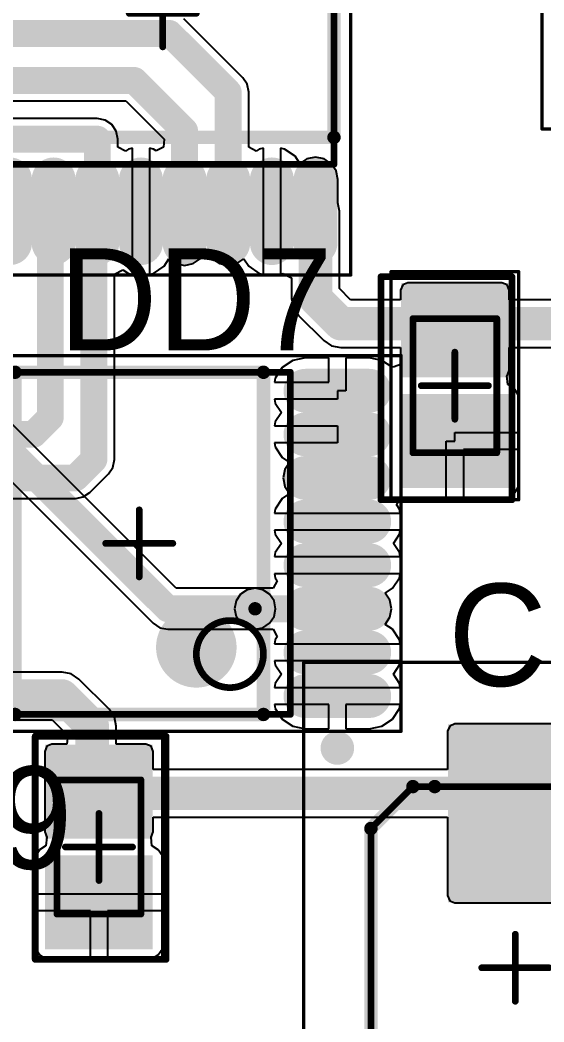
# Model space of a CAD drawing. Header units: millimetres. Extents: x 33 to 142, y 42 to 97.
# Drawn here: x 124.42 to 132.23, y 55.49 to 70.42 of the extents above; entities that cross this region are included whole.
import ezdxf

# ---------------------------------------------------------------- set-up
doc = ezdxf.new("R2010")
doc.units = ezdxf.units.MM
for name, color, linetype in [('BottomLayer', 5, 'Continuous'), ('BottomSolder', 6, 'Continuous'), ('Mechanical13', 56, 'Continuous'), ('Mechanical15', 56, 'Continuous'), ('MultiLayer', 9, 'Continuous'), ('TopLayer', 1, 'Continuous'), ('TopOverlay', 2, 'Continuous'), ('TopPaste', 8, 'Continuous'), ('TopSolder', 216, 'Continuous'), ('ViaHoleLayer', 16, 'Continuous')]:
    doc.layers.add(name, color=color, linetype=linetype)

# ---------------------------------------------------------------- blocks, each defined once
blk = doc.blocks.new('______________12')
at = {"layer": 'Mechanical13', "const_width": 0.1}
for points in [[(2.25, 2.55), (-2.25, 2.55)], [(-2.25, 2.55), (-2.25, -2.55)], [(2.25, -2.55), (-2.25, -2.55)]]:
    blk.add_lwpolyline(points, dxfattribs=at)
at = {"layer": 'Mechanical13'}
for points, const_width in [([(-2.275, 2.55, 1), (-2.225, 2.55, 1)], 0.05), ([(-2.275, 2.55, 1), (-2.225, 2.55, 1)], 0.05), ([(-0.85, 1.65, 1), (-1.85, 1.65, 1)], 0.1), ([(-1.875, 1.65, 1), (-1.825, 1.65, 1)], 0.05), ([(-0.875, 1.65, 1), (-0.825, 1.65, 1)], 0.05), ([(-2.275, -2.55, 1), (-2.225, -2.55, 1)], 0.05), ([(-2.275, -2.55, 1), (-2.225, -2.55, 1)], 0.05)]:
    blk.add_lwpolyline(points, format="xyb", close=True, dxfattribs=dict(at, const_width=const_width))
at = {"layer": 'Mechanical15'}
for points, const_width in [([(3.9, 2.8), (-3.9, 2.8)], 0.05), ([(-3.9, 2.8), (-3.9, -2.8)], 0.05), ([(0, 0.5), (0, -0.5)], 0.1), ([(0.5, 0), (-0.5, 0)], 0.1), ([(3.9, -2.8), (-3.9, -2.8)], 0.05)]:
    blk.add_lwpolyline(points, dxfattribs=dict(at, const_width=const_width))
for points, const_width in [([(-3.912, 2.8, 1), (-3.888, 2.8, 1)], 0.025), ([(-3.912, 2.8, 1), (-3.888, 2.8, 1)], 0.025), ([(-0.025, 0.5, 1), (0.025, 0.5, 1)], 0.05), ([(-0.525, 0, 1), (-0.475, 0, 1)], 0.05), ([(0.475, 0, 1), (0.525, 0, 1)], 0.05), ([(-0.025, -0.5, 1), (0.025, -0.5, 1)], 0.05), ([(-3.912, -2.8, 1), (-3.888, -2.8, 1)], 0.025), ([(-3.912, -2.8, 1), (-3.888, -2.8, 1)], 0.025)]:
    blk.add_lwpolyline(points, format="xyb", close=True, dxfattribs=dict(at, const_width=const_width))
at = {"layer": 'TopLayer', "const_width": 0.45}
for points in [[(-3.425, 2.275), (-2.475, 2.275)], [(-3.425, 1.625), (-2.475, 1.625)], [(-3.425, 0.975), (-2.475, 0.975)], [(-3.425, 0.325), (-2.475, 0.325)], [(-3.425, -0.325), (-2.475, -0.325)], [(-3.425, -0.975), (-2.475, -0.975)], [(-3.425, -1.625), (-2.475, -1.625)], [(-3.425, -2.275), (-2.475, -2.275)]]:
    blk.add_lwpolyline(points, dxfattribs=at)
at = {"layer": 'TopLayer', "const_width": 0.225}
for points in [[(-3.537, 2.275, 1), (-3.313, 2.275, 1)], [(-2.587, 2.275, 1), (-2.362, 2.275, 1)], [(-3.537, 1.625, 1), (-3.313, 1.625, 1)], [(-2.587, 1.625, 1), (-2.362, 1.625, 1)], [(-3.537, 0.975, 1), (-3.313, 0.975, 1)], [(-2.587, 0.975, 1), (-2.362, 0.975, 1)], [(-3.537, 0.325, 1), (-3.313, 0.325, 1)], [(-2.587, 0.325, 1), (-2.362, 0.325, 1)], [(-3.537, -0.325, 1), (-3.313, -0.325, 1)], [(-2.587, -0.325, 1), (-2.362, -0.325, 1)], [(-3.537, -0.975, 1), (-3.313, -0.975, 1)], [(-2.587, -0.975, 1), (-2.362, -0.975, 1)], [(-3.537, -1.625, 1), (-3.313, -1.625, 1)], [(-2.587, -1.625, 1), (-2.362, -1.625, 1)], [(-3.537, -2.275, 1), (-3.313, -2.275, 1)], [(-2.587, -2.275, 1), (-2.362, -2.275, 1)]]:
    blk.add_lwpolyline(points, format="xyb", close=True, dxfattribs=at)
at = {"layer": 'TopOverlay'}
for points, const_width in [([(-2.825, 3.05, 1), (-3.075, 3.05, 1)], 0.25), ([(-3.137, 3.05, 1), (-3.013, 3.05, 1)], 0.125), ([(-2.887, 3.05, 1), (-2.762, 3.05, 1)], 0.125), ([(-1.9, 2.55, 1), (-1.8, 2.55, 1)], 0.1), ([(-1.9, 2.55, 1), (-1.8, 2.55, 1)], 0.1), ([(1.8, 2.55, 1), (1.9, 2.55, 1)], 0.1), ([(1.8, 2.55, 1), (1.9, 2.55, 1)], 0.1), ([(-0.55, 1.55, 1), (-1.15, 1.55, 1)], 0.6), ([(-1.3, 1.55, 1), (-1, 1.55, 1)], 0.3), ([(-0.7, 1.55, 1), (-0.4, 1.55, 1)], 0.3), ([(-1.9, -2.55, 1), (-1.8, -2.55, 1)], 0.1), ([(-1.9, -2.55, 1), (-1.8, -2.55, 1)], 0.1), ([(1.8, -2.55, 1), (1.9, -2.55, 1)], 0.1), ([(1.8, -2.55, 1), (1.9, -2.55, 1)], 0.1)]:
    blk.add_lwpolyline(points, format="xyb", close=True, dxfattribs=dict(at, const_width=const_width))
at = {"layer": 'TopOverlay', "const_width": 0.2}
for points in [[(1.85, 2.55), (-1.85, 2.55)], [(-1.85, 2.55), (-1.85, -2.55)], [(1.85, 2.55), (1.85, -2.55)], [(1.85, -2.55), (-1.85, -2.55)]]:
    blk.add_lwpolyline(points, dxfattribs=at)
at = {"layer": 'TopPaste', "const_width": 0.45}
for points in [[(-3.425, 2.275), (-2.475, 2.275)], [(-3.425, 1.625), (-2.475, 1.625)], [(-3.425, 0.975), (-2.475, 0.975)], [(-3.425, 0.325), (-2.475, 0.325)], [(-3.425, -0.325), (-2.475, -0.325)], [(-3.425, -0.975), (-2.475, -0.975)], [(-3.425, -1.625), (-2.475, -1.625)], [(-3.425, -2.275), (-2.475, -2.275)]]:
    blk.add_lwpolyline(points, dxfattribs=at)
at = {"layer": 'TopPaste', "const_width": 0.225}
for points in [[(-3.537, 2.275, 1), (-3.313, 2.275, 1)], [(-2.587, 2.275, 1), (-2.362, 2.275, 1)], [(-3.537, 1.625, 1), (-3.313, 1.625, 1)], [(-2.587, 1.625, 1), (-2.362, 1.625, 1)], [(-3.537, 0.975, 1), (-3.313, 0.975, 1)], [(-2.587, 0.975, 1), (-2.362, 0.975, 1)], [(-3.537, 0.325, 1), (-3.313, 0.325, 1)], [(-2.587, 0.325, 1), (-2.362, 0.325, 1)], [(-3.537, -0.325, 1), (-3.313, -0.325, 1)], [(-2.587, -0.325, 1), (-2.362, -0.325, 1)], [(-3.537, -0.975, 1), (-3.313, -0.975, 1)], [(-2.587, -0.975, 1), (-2.362, -0.975, 1)], [(-3.537, -1.625, 1), (-3.313, -1.625, 1)], [(-2.587, -1.625, 1), (-2.362, -1.625, 1)], [(-3.537, -2.275, 1), (-3.313, -2.275, 1)], [(-2.587, -2.275, 1), (-2.362, -2.275, 1)]]:
    blk.add_lwpolyline(points, format="xyb", close=True, dxfattribs=at)
at = {"layer": 'TopSolder', "const_width": 0.653}
for points in [[(-3.425, 2.275), (-2.475, 2.275)], [(-3.425, 1.625), (-2.475, 1.625)], [(-3.425, 0.975), (-2.475, 0.975)], [(-3.425, 0.325), (-2.475, 0.325)], [(-3.425, -0.325), (-2.475, -0.325)], [(-3.425, -0.975), (-2.475, -0.975)], [(-3.425, -1.625), (-2.475, -1.625)], [(-3.425, -2.275), (-2.475, -2.275)]]:
    blk.add_lwpolyline(points, dxfattribs=at)
at = {"layer": 'TopSolder', "const_width": 0.327}
for points in [[(-3.588, 2.275, 1), (-3.262, 2.275, 1)], [(-2.638, 2.275, 1), (-2.312, 2.275, 1)], [(-3.588, 1.625, 1), (-3.262, 1.625, 1)], [(-2.638, 1.625, 1), (-2.312, 1.625, 1)], [(-3.588, 0.975, 1), (-3.262, 0.975, 1)], [(-2.638, 0.975, 1), (-2.312, 0.975, 1)], [(-3.588, 0.325, 1), (-3.262, 0.325, 1)], [(-2.638, 0.325, 1), (-2.312, 0.325, 1)], [(-3.588, -0.325, 1), (-3.262, -0.325, 1)], [(-2.638, -0.325, 1), (-2.312, -0.325, 1)], [(-3.588, -0.975, 1), (-3.262, -0.975, 1)], [(-2.638, -0.975, 1), (-2.312, -0.975, 1)], [(-3.588, -1.625, 1), (-3.262, -1.625, 1)], [(-2.638, -1.625, 1), (-2.312, -1.625, 1)], [(-3.588, -2.275, 1), (-3.262, -2.275, 1)], [(-2.638, -2.275, 1), (-2.312, -2.275, 1)]]:
    blk.add_lwpolyline(points, format="xyb", close=True, dxfattribs=at)
blk = doc.blocks.new('______________14')
at = {"layer": 'Mechanical13', "const_width": 0.1}
for points in [[(2.25, 2.55), (-2.25, 2.55)], [(-2.25, -2.55), (-2.25, 2.55)], [(2.25, -2.55), (2.25, 2.55)], [(2.25, -2.55), (-2.25, -2.55)]]:
    blk.add_lwpolyline(points, dxfattribs=at)
at = {"layer": 'Mechanical13'}
for points, const_width in [([(-2.275, 2.55, 1), (-2.225, 2.55, 1)], 0.05), ([(-2.275, 2.55, 1), (-2.225, 2.55, 1)], 0.05), ([(2.225, 2.55, 1), (2.275, 2.55, 1)], 0.05), ([(2.225, 2.55, 1), (2.275, 2.55, 1)], 0.05), ([(-0.85, 1.65, 1), (-1.85, 1.65, 1)], 0.1), ([(-1.875, 1.65, 1), (-1.825, 1.65, 1)], 0.05), ([(-0.875, 1.65, 1), (-0.825, 1.65, 1)], 0.05), ([(-2.275, -2.55, 1), (-2.225, -2.55, 1)], 0.05), ([(-2.275, -2.55, 1), (-2.225, -2.55, 1)], 0.05), ([(2.225, -2.55, 1), (2.275, -2.55, 1)], 0.05), ([(2.225, -2.55, 1), (2.275, -2.55, 1)], 0.05)]:
    blk.add_lwpolyline(points, format="xyb", close=True, dxfattribs=dict(at, const_width=const_width))
at = {"layer": 'Mechanical15'}
for points, const_width in [([(3.9, 2.8), (-3.9, 2.8)], 0.05), ([(-3.9, -2.8), (-3.9, 2.8)], 0.05), ([(3.9, -2.8), (3.9, 2.8)], 0.05), ([(0, -0.5), (0, 0.5)], 0.1), ([(0.5, 0), (-0.5, 0)], 0.1), ([(3.9, -2.8), (-3.9, -2.8)], 0.05)]:
    blk.add_lwpolyline(points, dxfattribs=dict(at, const_width=const_width))
for points, const_width in [([(-3.912, 2.8, 1), (-3.888, 2.8, 1)], 0.025), ([(-3.912, 2.8, 1), (-3.888, 2.8, 1)], 0.025), ([(3.888, 2.8, 1), (3.912, 2.8, 1)], 0.025), ([(3.888, 2.8, 1), (3.912, 2.8, 1)], 0.025), ([(-0.025, 0.5, 1), (0.025, 0.5, 1)], 0.05), ([(-0.525, 0, 1), (-0.475, 0, 1)], 0.05), ([(0.475, 0, 1), (0.525, 0, 1)], 0.05), ([(-0.025, -0.5, 1), (0.025, -0.5, 1)], 0.05), ([(-3.912, -2.8, 1), (-3.888, -2.8, 1)], 0.025), ([(-3.912, -2.8, 1), (-3.888, -2.8, 1)], 0.025), ([(3.888, -2.8, 1), (3.912, -2.8, 1)], 0.025), ([(3.888, -2.8, 1), (3.912, -2.8, 1)], 0.025)]:
    blk.add_lwpolyline(points, format="xyb", close=True, dxfattribs=dict(at, const_width=const_width))
at = {"layer": 'TopLayer', "const_width": 0.45}
for points in [[(-3.425, 2.275), (-2.475, 2.275)], [(2.475, 2.275), (3.425, 2.275)], [(-3.425, 1.625), (-2.475, 1.625)], [(2.475, 1.625), (3.425, 1.625)], [(-3.425, 0.975), (-2.475, 0.975)], [(2.475, 0.975), (3.425, 0.975)], [(-3.425, 0.325), (-2.475, 0.325)], [(2.475, 0.325), (3.425, 0.325)], [(-3.425, -0.325), (-2.475, -0.325)], [(2.475, -0.325), (3.425, -0.325)], [(-3.425, -0.975), (-2.475, -0.975)], [(2.475, -0.975), (3.425, -0.975)], [(-3.425, -1.625), (-2.475, -1.625)], [(2.475, -1.625), (3.425, -1.625)], [(-3.425, -2.275), (-2.475, -2.275)], [(2.475, -2.275), (3.425, -2.275)]]:
    blk.add_lwpolyline(points, dxfattribs=at)
at = {"layer": 'TopLayer', "const_width": 0.225}
for points in [[(-3.537, 2.275, 1), (-3.313, 2.275, 1)], [(-2.587, 2.275, 1), (-2.362, 2.275, 1)], [(2.363, 2.275, 1), (2.588, 2.275, 1)], [(3.313, 2.275, 1), (3.538, 2.275, 1)], [(-3.537, 1.625, 1), (-3.313, 1.625, 1)], [(-2.587, 1.625, 1), (-2.362, 1.625, 1)], [(2.363, 1.625, 1), (2.588, 1.625, 1)], [(3.313, 1.625, 1), (3.538, 1.625, 1)], [(-3.537, 0.975, 1), (-3.313, 0.975, 1)], [(-2.587, 0.975, 1), (-2.362, 0.975, 1)], [(2.363, 0.975, 1), (2.588, 0.975, 1)], [(3.313, 0.975, 1), (3.538, 0.975, 1)], [(-3.537, 0.325, 1), (-3.313, 0.325, 1)], [(-2.587, 0.325, 1), (-2.362, 0.325, 1)], [(2.363, 0.325, 1), (2.588, 0.325, 1)], [(3.313, 0.325, 1), (3.538, 0.325, 1)], [(-3.537, -0.325, 1), (-3.313, -0.325, 1)], [(-2.587, -0.325, 1), (-2.362, -0.325, 1)], [(2.363, -0.325, 1), (2.588, -0.325, 1)], [(3.313, -0.325, 1), (3.538, -0.325, 1)], [(-3.537, -0.975, 1), (-3.313, -0.975, 1)], [(-2.587, -0.975, 1), (-2.362, -0.975, 1)], [(2.363, -0.975, 1), (2.588, -0.975, 1)], [(3.313, -0.975, 1), (3.538, -0.975, 1)], [(-3.537, -1.625, 1), (-3.313, -1.625, 1)], [(-2.587, -1.625, 1), (-2.362, -1.625, 1)], [(2.363, -1.625, 1), (2.588, -1.625, 1)], [(3.313, -1.625, 1), (3.538, -1.625, 1)], [(-3.537, -2.275, 1), (-3.313, -2.275, 1)], [(-2.587, -2.275, 1), (-2.362, -2.275, 1)], [(2.363, -2.275, 1), (2.588, -2.275, 1)], [(3.313, -2.275, 1), (3.538, -2.275, 1)]]:
    blk.add_lwpolyline(points, format="xyb", close=True, dxfattribs=at)
at = {"layer": 'TopOverlay'}
for points, const_width in [([(-2.825, 3.05, 1), (-3.075, 3.05, 1)], 0.25), ([(-3.137, 3.05, 1), (-3.013, 3.05, 1)], 0.125), ([(-2.887, 3.05, 1), (-2.762, 3.05, 1)], 0.125), ([(-1.9, 2.55, 1), (-1.8, 2.55, 1)], 0.1), ([(-1.9, 2.55, 1), (-1.8, 2.55, 1)], 0.1), ([(1.8, 2.55, 1), (1.9, 2.55, 1)], 0.1), ([(1.8, 2.55, 1), (1.9, 2.55, 1)], 0.1), ([(-0.55, 1.55, 1), (-1.15, 1.55, 1)], 0.6), ([(-1.3, 1.55, 1), (-1, 1.55, 1)], 0.3), ([(-0.7, 1.55, 1), (-0.4, 1.55, 1)], 0.3), ([(-1.9, -2.55, 1), (-1.8, -2.55, 1)], 0.1), ([(-1.9, -2.55, 1), (-1.8, -2.55, 1)], 0.1), ([(1.8, -2.55, 1), (1.9, -2.55, 1)], 0.1), ([(1.8, -2.55, 1), (1.9, -2.55, 1)], 0.1)]:
    blk.add_lwpolyline(points, format="xyb", close=True, dxfattribs=dict(at, const_width=const_width))
at = {"layer": 'TopOverlay', "const_width": 0.2}
for points in [[(1.85, 2.55), (-1.85, 2.55)], [(-1.85, -2.55), (-1.85, 2.55)], [(1.85, -2.55), (1.85, 2.55)], [(1.85, -2.55), (-1.85, -2.55)]]:
    blk.add_lwpolyline(points, dxfattribs=at)
at = {"layer": 'TopPaste', "const_width": 0.45}
for points in [[(-3.425, 2.275), (-2.475, 2.275)], [(2.475, 2.275), (3.425, 2.275)], [(-3.425, 1.625), (-2.475, 1.625)], [(2.475, 1.625), (3.425, 1.625)], [(-3.425, 0.975), (-2.475, 0.975)], [(2.475, 0.975), (3.425, 0.975)], [(-3.425, 0.325), (-2.475, 0.325)], [(2.475, 0.325), (3.425, 0.325)], [(-3.425, -0.325), (-2.475, -0.325)], [(2.475, -0.325), (3.425, -0.325)], [(-3.425, -0.975), (-2.475, -0.975)], [(2.475, -0.975), (3.425, -0.975)], [(-3.425, -1.625), (-2.475, -1.625)], [(2.475, -1.625), (3.425, -1.625)], [(-3.425, -2.275), (-2.475, -2.275)], [(2.475, -2.275), (3.425, -2.275)]]:
    blk.add_lwpolyline(points, dxfattribs=at)
at = {"layer": 'TopPaste', "const_width": 0.225}
for points in [[(-3.537, 2.275, 1), (-3.313, 2.275, 1)], [(-2.587, 2.275, 1), (-2.362, 2.275, 1)], [(2.363, 2.275, 1), (2.588, 2.275, 1)], [(3.313, 2.275, 1), (3.538, 2.275, 1)], [(-3.537, 1.625, 1), (-3.313, 1.625, 1)], [(-2.587, 1.625, 1), (-2.362, 1.625, 1)], [(2.363, 1.625, 1), (2.588, 1.625, 1)], [(3.313, 1.625, 1), (3.538, 1.625, 1)], [(-3.537, 0.975, 1), (-3.313, 0.975, 1)], [(-2.587, 0.975, 1), (-2.362, 0.975, 1)], [(2.363, 0.975, 1), (2.588, 0.975, 1)], [(3.313, 0.975, 1), (3.538, 0.975, 1)], [(-3.537, 0.325, 1), (-3.313, 0.325, 1)], [(-2.587, 0.325, 1), (-2.362, 0.325, 1)], [(2.363, 0.325, 1), (2.588, 0.325, 1)], [(3.313, 0.325, 1), (3.538, 0.325, 1)], [(-3.537, -0.325, 1), (-3.313, -0.325, 1)], [(-2.587, -0.325, 1), (-2.362, -0.325, 1)], [(2.363, -0.325, 1), (2.588, -0.325, 1)], [(3.313, -0.325, 1), (3.538, -0.325, 1)], [(-3.537, -0.975, 1), (-3.313, -0.975, 1)], [(-2.587, -0.975, 1), (-2.362, -0.975, 1)], [(2.363, -0.975, 1), (2.588, -0.975, 1)], [(3.313, -0.975, 1), (3.538, -0.975, 1)], [(-3.537, -1.625, 1), (-3.313, -1.625, 1)], [(-2.587, -1.625, 1), (-2.362, -1.625, 1)], [(2.363, -1.625, 1), (2.588, -1.625, 1)], [(3.313, -1.625, 1), (3.538, -1.625, 1)], [(-3.537, -2.275, 1), (-3.313, -2.275, 1)], [(-2.587, -2.275, 1), (-2.362, -2.275, 1)], [(2.363, -2.275, 1), (2.588, -2.275, 1)], [(3.313, -2.275, 1), (3.538, -2.275, 1)]]:
    blk.add_lwpolyline(points, format="xyb", close=True, dxfattribs=at)
at = {"layer": 'TopSolder', "const_width": 0.653}
for points in [[(-3.425, 2.275), (-2.475, 2.275)], [(2.475, 2.275), (3.425, 2.275)], [(-3.425, 1.625), (-2.475, 1.625)], [(2.475, 1.625), (3.425, 1.625)], [(-3.425, 0.975), (-2.475, 0.975)], [(2.475, 0.975), (3.425, 0.975)], [(-3.425, 0.325), (-2.475, 0.325)], [(2.475, 0.325), (3.425, 0.325)], [(-3.425, -0.325), (-2.475, -0.325)], [(2.475, -0.325), (3.425, -0.325)], [(-3.425, -0.975), (-2.475, -0.975)], [(2.475, -0.975), (3.425, -0.975)], [(-3.425, -1.625), (-2.475, -1.625)], [(2.475, -1.625), (3.425, -1.625)], [(-3.425, -2.275), (-2.475, -2.275)], [(2.475, -2.275), (3.425, -2.275)]]:
    blk.add_lwpolyline(points, dxfattribs=at)
at = {"layer": 'TopSolder', "const_width": 0.327}
for points in [[(-3.588, 2.275, 1), (-3.262, 2.275, 1)], [(-2.638, 2.275, 1), (-2.312, 2.275, 1)], [(2.312, 2.275, 1), (2.638, 2.275, 1)], [(3.262, 2.275, 1), (3.588, 2.275, 1)], [(-3.588, 1.625, 1), (-3.262, 1.625, 1)], [(-2.638, 1.625, 1), (-2.312, 1.625, 1)], [(2.312, 1.625, 1), (2.638, 1.625, 1)], [(3.262, 1.625, 1), (3.588, 1.625, 1)], [(-3.588, 0.975, 1), (-3.262, 0.975, 1)], [(-2.638, 0.975, 1), (-2.312, 0.975, 1)], [(2.312, 0.975, 1), (2.638, 0.975, 1)], [(3.262, 0.975, 1), (3.588, 0.975, 1)], [(-3.588, 0.325, 1), (-3.262, 0.325, 1)], [(-2.638, 0.325, 1), (-2.312, 0.325, 1)], [(2.312, 0.325, 1), (2.638, 0.325, 1)], [(3.262, 0.325, 1), (3.588, 0.325, 1)], [(-3.588, -0.325, 1), (-3.262, -0.325, 1)], [(-2.638, -0.325, 1), (-2.312, -0.325, 1)], [(2.312, -0.325, 1), (2.638, -0.325, 1)], [(3.262, -0.325, 1), (3.588, -0.325, 1)], [(-3.588, -0.975, 1), (-3.262, -0.975, 1)], [(-2.638, -0.975, 1), (-2.312, -0.975, 1)], [(2.312, -0.975, 1), (2.638, -0.975, 1)], [(3.262, -0.975, 1), (3.588, -0.975, 1)], [(-3.588, -1.625, 1), (-3.262, -1.625, 1)], [(-2.638, -1.625, 1), (-2.312, -1.625, 1)], [(2.312, -1.625, 1), (2.638, -1.625, 1)], [(3.262, -1.625, 1), (3.588, -1.625, 1)], [(-3.588, -2.275, 1), (-3.262, -2.275, 1)], [(-2.638, -2.275, 1), (-2.312, -2.275, 1)], [(2.312, -2.275, 1), (2.638, -2.275, 1)], [(3.262, -2.275, 1), (3.588, -2.275, 1)]]:
    blk.add_lwpolyline(points, format="xyb", close=True, dxfattribs=at)
blk = doc.blocks.new('ECAP_SMD__1______50_____________________________________________SMD_24')
at = {"layer": 'Mechanical13', "const_width": 0.1}
for points in [[(-2.7, 1.525), (-2.075, 2.15)], [(2.7, 2.15), (-2.075, 2.15)], [(2.7, -2.15), (2.7, 2.15)], [(-2.7, -1.525), (-2.7, 1.525)], [(-2.075, -2.15), (-2.7, -1.525)], [(2.7, -2.15), (-2.075, -2.15)]]:
    blk.add_lwpolyline(points, dxfattribs=at)
at = {"layer": 'Mechanical13', "const_width": 0.05}
for points in [[(-2.1, 2.15, 1), (-2.05, 2.15, 1)], [(-2.1, 2.15, 1), (-2.05, 2.15, 1)], [(2.675, 2.15, 1), (2.725, 2.15, 1)], [(2.675, 2.15, 1), (2.725, 2.15, 1)], [(-2.725, 1.525, 1), (-2.675, 1.525, 1)], [(-2.725, 1.525, 1), (-2.675, 1.525, 1)], [(-2.725, -1.525, 1), (-2.675, -1.525, 1)], [(-2.725, -1.525, 1), (-2.675, -1.525, 1)], [(-2.1, -2.15, 1), (-2.05, -2.15, 1)], [(-2.1, -2.15, 1), (-2.05, -2.15, 1)], [(2.675, -2.15, 1), (2.725, -2.15, 1)], [(2.675, -2.15, 1), (2.725, -2.15, 1)]]:
    blk.add_lwpolyline(points, format="xyb", close=True, dxfattribs=at)
at = {"layer": 'Mechanical15'}
for points, const_width in [([(4.55, 3.15), (-4.55, 3.15)], 0.05), ([(-4.55, -3.15), (-4.55, 3.15)], 0.05), ([(4.55, -3.15), (4.55, 3.15)], 0.05), ([(0, -0.5), (0, 0.5)], 0.1), ([(0.5, 0), (-0.5, 0)], 0.1), ([(4.55, -3.15), (-4.55, -3.15)], 0.05)]:
    blk.add_lwpolyline(points, dxfattribs=dict(at, const_width=const_width))
for points, const_width in [([(-4.563, 3.15, 1), (-4.538, 3.15, 1)], 0.025), ([(-4.563, 3.15, 1), (-4.538, 3.15, 1)], 0.025), ([(4.537, 3.15, 1), (4.562, 3.15, 1)], 0.025), ([(4.537, 3.15, 1), (4.562, 3.15, 1)], 0.025), ([(-0.025, 0.5, 1), (0.025, 0.5, 1)], 0.05), ([(-0.525, 0, 1), (-0.475, 0, 1)], 0.05), ([(0.475, 0, 1), (0.525, 0, 1)], 0.05), ([(-0.025, -0.5, 1), (0.025, -0.5, 1)], 0.05), ([(-4.563, -3.15, 1), (-4.538, -3.15, 1)], 0.025), ([(-4.563, -3.15, 1), (-4.538, -3.15, 1)], 0.025), ([(4.537, -3.15, 1), (4.562, -3.15, 1)], 0.025), ([(4.537, -3.15, 1), (4.562, -3.15, 1)], 0.025)]:
    blk.add_lwpolyline(points, format="xyb", close=True, dxfattribs=dict(at, const_width=const_width))
at = {"layer": 'TopLayer'}
for points in [[(-1.075, -0.9), (-1.075, 0.9), (-3.525, -0.9), (-3.525, 0.9)], [(3.525, -0.9), (3.525, 0.9), (1.075, -0.9), (1.075, 0.9)]]:
    blk.add_solid(points, dxfattribs=at)
at = {"layer": 'TopOverlay', "const_width": 0.2}
for points in [[(-2.7, 1.525), (-2.075, 2.15)], [(2.7, 2.15), (-2.075, 2.15)], [(2.7, 1.2), (2.7, 2.15)], [(-2.7, 1.2), (-2.7, 1.525)], [(-2.7, -1.525), (-2.7, -1.2)], [(2.7, -2.15), (2.7, -1.2)], [(-2.075, -2.15), (-2.7, -1.525)], [(2.7, -2.15), (-2.075, -2.15)]]:
    blk.add_lwpolyline(points, dxfattribs=at)
at = {"layer": 'TopOverlay', "const_width": 0.1}
for points in [[(-2.125, 2.15, 1), (-2.025, 2.15, 1)], [(-2.125, 2.15, 1), (-2.025, 2.15, 1)], [(2.65, 2.15, 1), (2.75, 2.15, 1)], [(2.65, 2.15, 1), (2.75, 2.15, 1)], [(-2.75, 1.525, 1), (-2.65, 1.525, 1)], [(-2.75, 1.525, 1), (-2.65, 1.525, 1)], [(-2.75, 1.2, 1), (-2.65, 1.2, 1)], [(2.65, 1.2, 1), (2.75, 1.2, 1)], [(-2.75, -1.2, 1), (-2.65, -1.2, 1)], [(2.65, -1.2, 1), (2.75, -1.2, 1)], [(-2.75, -1.525, 1), (-2.65, -1.525, 1)], [(-2.75, -1.525, 1), (-2.65, -1.525, 1)], [(-2.125, -2.15, 1), (-2.025, -2.15, 1)], [(-2.125, -2.15, 1), (-2.025, -2.15, 1)], [(2.65, -2.15, 1), (2.75, -2.15, 1)], [(2.65, -2.15, 1), (2.75, -2.15, 1)]]:
    blk.add_lwpolyline(points, format="xyb", close=True, dxfattribs=at)
at = {"layer": 'TopPaste'}
for points in [[(-1.075, -0.9), (-1.075, 0.9), (-3.525, -0.9), (-3.525, 0.9)], [(3.525, -0.9), (3.525, 0.9), (1.075, -0.9), (1.075, 0.9)]]:
    blk.add_solid(points, dxfattribs=at)
at = {"layer": 'TopSolder'}
for points in [[(-0.973, -1.002), (-0.973, 1.002), (-3.627, -1.002), (-3.627, 1.002)], [(3.627, -1.002), (3.627, 1.002), (0.973, -1.002), (0.973, 1.002)]]:
    blk.add_solid(points, dxfattribs=at)
blk = doc.blocks.new('ECAP_SMD__1______50_____________________________________________SMD_26')
at = {"layer": 'Mechanical15', "const_width": 0.05}
for points in [[(-4.55, -3.15), (-4.55, 3.15)], [(-4.55, -3.15), (4.55, -3.15)]]:
    blk.add_lwpolyline(points, dxfattribs=at)
at = {"layer": 'Mechanical15', "const_width": 0.025}
blk.add_lwpolyline([(-4.563, -3.15, 1), (-4.538, -3.15, 1)], format="xyb", close=True, dxfattribs=at)
blk.add_lwpolyline([(-4.563, -3.15, 1), (-4.538, -3.15, 1)], format="xyb", close=True, dxfattribs=at)
blk = doc.blocks.new('______________0_1_____X7R_50__10__0805_55')
at = {"layer": 'Mechanical13', "const_width": 0.1}
for points in [[(-1, 0.625), (1, 0.625)], [(-1, 0.625), (-1, -0.625)], [(1, 0.625), (1, -0.625)], [(-1, -0.625), (1, -0.625)]]:
    blk.add_lwpolyline(points, dxfattribs=at)
at = {"layer": 'Mechanical13', "const_width": 0.05}
for points in [[(-1.025, 0.625, 1), (-0.975, 0.625, 1)], [(-1.025, 0.625, 1), (-0.975, 0.625, 1)], [(0.975, 0.625, 1), (1.025, 0.625, 1)], [(0.975, 0.625, 1), (1.025, 0.625, 1)], [(-1.025, -0.625, 1), (-0.975, -0.625, 1)], [(-1.025, -0.625, 1), (-0.975, -0.625, 1)], [(0.975, -0.625, 1), (1.025, -0.625, 1)], [(0.975, -0.625, 1), (1.025, -0.625, 1)]]:
    blk.add_lwpolyline(points, format="xyb", close=True, dxfattribs=at)
at = {"layer": 'Mechanical15'}
for points, const_width in [([(-1.7, 0.95), (1.7, 0.95)], 0.05), ([(-1.7, 0.95), (-1.7, -0.95)], 0.05), ([(1.7, 0.95), (1.7, -0.95)], 0.05), ([(0, 0.5), (0, -0.5)], 0.1), ([(-0.5, 0), (0.5, 0)], 0.1), ([(-1.7, -0.95), (1.7, -0.95)], 0.05)]:
    blk.add_lwpolyline(points, dxfattribs=dict(at, const_width=const_width))
for points, const_width in [([(-1.712, 0.95, 1), (-1.687, 0.95, 1)], 0.025), ([(-1.712, 0.95, 1), (-1.687, 0.95, 1)], 0.025), ([(1.687, 0.95, 1), (1.712, 0.95, 1)], 0.025), ([(1.687, 0.95, 1), (1.712, 0.95, 1)], 0.025), ([(-0.025, 0.5, 1), (0.025, 0.5, 1)], 0.05), ([(-0.525, 0, 1), (-0.475, 0, 1)], 0.05), ([(0.475, 0, 1), (0.525, 0, 1)], 0.05), ([(-0.025, -0.5, 1), (0.025, -0.5, 1)], 0.05), ([(-1.712, -0.95, 1), (-1.687, -0.95, 1)], 0.025), ([(-1.712, -0.95, 1), (-1.687, -0.95, 1)], 0.025), ([(1.687, -0.95, 1), (1.712, -0.95, 1)], 0.025), ([(1.687, -0.95, 1), (1.712, -0.95, 1)], 0.025)]:
    blk.add_lwpolyline(points, format="xyb", close=True, dxfattribs=dict(at, const_width=const_width))
at = {"layer": 'TopLayer'}
for points in [[(-0.225, -0.7), (-0.225, 0.7), (-1.425, -0.7), (-1.425, 0.7)], [(1.425, -0.7), (1.425, 0.7), (0.225, -0.7), (0.225, 0.7)]]:
    blk.add_solid(points, dxfattribs=at)
at = {"layer": 'TopPaste'}
for points in [[(-0.225, -0.7), (-0.225, 0.7), (-1.425, -0.7), (-1.425, 0.7)], [(1.425, -0.7), (1.425, 0.7), (0.225, -0.7), (0.225, 0.7)]]:
    blk.add_solid(points, dxfattribs=at)
at = {"layer": 'TopSolder'}
for points in [[(-0.123, -0.802), (-0.123, 0.802), (-1.527, -0.802), (-1.527, 0.802)], [(1.527, -0.802), (1.527, 0.802), (0.123, -0.802), (0.123, 0.802)]]:
    blk.add_solid(points, dxfattribs=at)
blk = doc.blocks.new('______________0_1_____X7R_50__10__0805_57')
at = {"layer": 'Mechanical13', "const_width": 0.1}
for points in [[(-1, 0.625), (1, 0.625)], [(-1, 0.625), (-1, -0.625)], [(1, 0.625), (1, -0.625)], [(-1, -0.625), (1, -0.625)]]:
    blk.add_lwpolyline(points, dxfattribs=at)
at = {"layer": 'Mechanical13', "const_width": 0.05}
for points in [[(-1.025, 0.625, 1), (-0.975, 0.625, 1)], [(-1.025, 0.625, 1), (-0.975, 0.625, 1)], [(0.975, 0.625, 1), (1.025, 0.625, 1)], [(0.975, 0.625, 1), (1.025, 0.625, 1)], [(-1.025, -0.625, 1), (-0.975, -0.625, 1)], [(-1.025, -0.625, 1), (-0.975, -0.625, 1)], [(0.975, -0.625, 1), (1.025, -0.625, 1)], [(0.975, -0.625, 1), (1.025, -0.625, 1)]]:
    blk.add_lwpolyline(points, format="xyb", close=True, dxfattribs=at)
at = {"layer": 'Mechanical15'}
for points, const_width in [([(-1.7, 0.95), (1.7, 0.95)], 0.05), ([(-1.7, 0.95), (-1.7, -0.95)], 0.05), ([(1.7, 0.95), (1.7, -0.95)], 0.05), ([(0, 0.5), (0, -0.5)], 0.1), ([(-0.5, 0), (0.5, 0)], 0.1), ([(-1.7, -0.95), (1.7, -0.95)], 0.05)]:
    blk.add_lwpolyline(points, dxfattribs=dict(at, const_width=const_width))
for points, const_width in [([(-1.712, 0.95, 1), (-1.687, 0.95, 1)], 0.025), ([(-1.712, 0.95, 1), (-1.687, 0.95, 1)], 0.025), ([(1.687, 0.95, 1), (1.712, 0.95, 1)], 0.025), ([(1.687, 0.95, 1), (1.712, 0.95, 1)], 0.025), ([(-0.025, 0.5, 1), (0.025, 0.5, 1)], 0.05), ([(-0.525, 0, 1), (-0.475, 0, 1)], 0.05), ([(0.475, 0, 1), (0.525, 0, 1)], 0.05), ([(-0.025, -0.5, 1), (0.025, -0.5, 1)], 0.05), ([(-1.712, -0.95, 1), (-1.687, -0.95, 1)], 0.025), ([(-1.712, -0.95, 1), (-1.687, -0.95, 1)], 0.025), ([(1.687, -0.95, 1), (1.712, -0.95, 1)], 0.025), ([(1.687, -0.95, 1), (1.712, -0.95, 1)], 0.025)]:
    blk.add_lwpolyline(points, format="xyb", close=True, dxfattribs=dict(at, const_width=const_width))
at = {"layer": 'TopLayer'}
for points in [[(-0.225, -0.7), (-0.225, 0.7), (-1.425, -0.7), (-1.425, 0.7)], [(1.425, -0.7), (1.425, 0.7), (0.225, -0.7), (0.225, 0.7)]]:
    blk.add_solid(points, dxfattribs=at)
at = {"layer": 'TopPaste'}
for points in [[(-0.225, -0.7), (-0.225, 0.7), (-1.425, -0.7), (-1.425, 0.7)], [(1.425, -0.7), (1.425, 0.7), (0.225, -0.7), (0.225, 0.7)]]:
    blk.add_solid(points, dxfattribs=at)
at = {"layer": 'TopSolder'}
for points in [[(-0.123, -0.802), (-0.123, 0.802), (-1.527, -0.802), (-1.527, 0.802)], [(1.527, -0.802), (1.527, 0.802), (0.123, -0.802), (0.123, 0.802)]]:
    blk.add_solid(points, dxfattribs=at)

msp = doc.modelspace()

# ---------------------------------------------------------------- linework, layer by layer
at = {"layer": 'BottomLayer'}
for p, q in [((126.752, 61.956), (121.385, 67.323)), ((122.377, 65.465), (126.409, 61.434)), ((127.925, 61.956), (126.752, 61.956)), ((128.042, 61.933), (127.925, 61.956)), ((128.141, 61.866), (128.042, 61.933)), ((128.208, 61.767), (128.141, 61.866)), ((128.231, 61.65), (128.208, 61.767)), ((128.141, 61.434), (128.208, 61.533)), ((128.208, 61.533), (128.231, 61.65)), ((126.409, 61.434), (126.508, 61.367)), ((128.042, 61.367), (128.141, 61.434)), ((126.508, 61.367), (126.625, 61.344)), ((126.625, 61.344), (127.925, 61.344)), ((127.925, 61.344), (128.042, 61.367))]:
    msp.add_line(p, q, dxfattribs=at)
at = {"layer": 'BottomLayer', "const_width": 0.4}
for points in [[(117.4, 70.875), (126.625, 61.65)], [(126.625, 61.65), (127.925, 61.65)]]:
    msp.add_lwpolyline(points, dxfattribs=at)
at = {"layer": 'BottomLayer', "const_width": 0.2}
for points in [[(126.525, 61.65, 1), (126.725, 61.65, 1)], [(126.525, 61.65, 1), (126.725, 61.65, 1)], [(127.825, 61.65, 1), (128.025, 61.65, 1)], [(127.825, 61.65, 1), (128.025, 61.65, 1)]]:
    msp.add_lwpolyline(points, format="xyb", close=True, dxfattribs=at)
at = {"layer": 'BottomSolder', "const_width": 0.302}
msp.add_lwpolyline([(127.774, 61.65, 1), (128.076, 61.65, 1)], format="xyb", close=True, dxfattribs=at)
at = {"layer": 'MultiLayer', "const_width": 0.2}
msp.add_lwpolyline([(127.825, 61.65, 1), (128.025, 61.65, 1)], format="xyb", close=True, dxfattribs=at)
at = {"layer": 'TopLayer'}
for p, q in [((127.741, 69.566), (126.866, 70.441)), ((127.808, 69.467), (127.741, 69.566)), ((127.741, 69.566), (127.741, 69.566)), ((127.831, 69.35), (127.808, 69.467)), ((127.831, 68.531), (127.831, 69.35)), ((127.831, 69.35), (127.831, 69.35)), ((120.379, 69.219), (125.998, 69.219)), ((125.998, 69.219), (126.569, 68.649)), ((125.575, 68.956), (120.825, 68.956)), ((125.692, 68.933), (125.575, 68.956)), ((125.791, 68.866), (125.692, 68.933)), ((125.858, 68.767), (125.791, 68.866)), ((125.881, 68.65), (125.858, 68.767)), ((125.881, 68.531), (125.881, 68.65)), ((126.569, 68.649), (126.559, 68.529)), ((125.993, 68.471), (125.881, 68.531)), ((126.038, 68.501), (125.993, 68.471)), ((126.098, 68.513), (126.038, 68.501)), ((126.098, 67.575), (126.098, 68.513)), ((126.412, 68.501), (126.352, 68.513)), ((126.352, 68.513), (126.352, 67.575)), ((126.452, 68.474), (126.412, 68.501)), ((126.559, 68.529), (126.452, 68.474)), ((127.943, 68.471), (127.831, 68.531)), ((127.988, 68.501), (127.943, 68.471)), ((128.048, 68.513), (127.988, 68.501)), ((128.048, 67.575), (128.048, 68.513)), ((128.362, 68.501), (128.302, 68.513)), ((128.302, 68.513), (128.302, 67.575)), ((128.52, 68.395), (128.362, 68.501)), ((128.593, 68.286), (128.52, 68.395)), ((128.698, 68.356), (128.593, 68.286)), ((128.825, 68.381), (128.698, 68.356)), ((128.952, 68.356), (128.825, 68.381)), ((129.059, 68.284), (128.952, 68.356)), ((129.131, 68.177), (129.059, 68.284)), ((129.156, 68.05), (129.131, 68.177)), ((129.156, 67.703), (129.156, 68.05)), ((129.182, 67.575), (129.156, 67.703)), ((126.098, 66.637), (126.098, 67.575)), ((126.352, 67.575), (126.352, 66.637)), ((128.048, 66.637), (128.048, 67.575)), ((128.302, 67.575), (128.302, 66.637)), ((129.182, 66.423), (129.182, 67.575)), ((126.412, 66.649), (126.57, 66.755)), ((126.57, 66.755), (126.643, 66.864)), ((126.643, 66.864), (126.748, 66.794)), ((126.748, 66.794), (126.875, 66.769)), ((126.875, 66.769), (127.002, 66.794)), ((127.002, 66.794), (127.109, 66.866)), ((127.109, 66.866), (127.124, 66.887)), ((127.124, 66.887), (127.276, 66.887)), ((127.276, 66.887), (127.291, 66.866)), ((127.291, 66.866), (127.398, 66.794)), ((127.398, 66.794), (127.525, 66.769)), ((127.525, 66.769), (127.652, 66.794)), ((127.652, 66.794), (127.757, 66.864)), ((127.757, 66.864), (127.83, 66.755)), ((127.83, 66.755), (127.988, 66.649)), ((125.831, 66.635), (125.958, 66.702)), ((125.831, 63.875), (125.831, 66.635)), ((125.958, 66.702), (126.038, 66.649)), ((126.038, 66.649), (126.098, 66.637)), ((126.352, 66.637), (126.412, 66.649)), ((127.988, 66.649), (128.048, 66.637)), ((128.302, 66.637), (128.341, 66.645)), ((128.341, 66.645), (128.468, 66.582)), ((128.468, 66.582), (128.468, 66.275)), ((130.123, 66.477), (130.092, 66.4)), ((130.2, 66.508), (130.123, 66.477)), ((131.6, 66.508), (130.2, 66.508)), ((131.677, 66.477), (131.6, 66.508)), ((131.708, 66.4), (131.677, 66.477)), ((129.348, 66.257), (129.182, 66.423)), ((130.092, 66.4), (130.092, 66.257)), ((131.708, 66.257), (131.708, 66.4)), ((128.468, 66.275), (128.495, 66.138)), ((130.092, 66.257), (129.348, 66.257)), ((134.113, 66.257), (131.708, 66.257)), ((128.495, 66.138), (128.573, 66.023)), ((128.573, 66.023), (128.948, 65.648)), ((128.948, 65.648), (129.063, 65.57)), ((129.063, 65.57), (129.2, 65.543)), ((129.2, 65.543), (130.092, 65.543)), ((130.092, 65.543), (130.092, 65.292)), ((131.708, 65.2), (131.708, 65.543)), ((131.708, 65.543), (134.113, 65.543)), ((128.488, 65.351), (128.33, 65.245)), ((128.675, 65.388), (128.488, 65.351)), ((129.023, 65.388), (128.675, 65.388)), ((129.023, 65.027), (129.023, 65.388)), ((129.625, 65.388), (129.277, 65.388)), ((129.277, 65.388), (129.277, 64.9)), ((129.812, 65.351), (129.625, 65.388)), ((129.965, 65.249), (129.812, 65.351)), ((130.092, 65.292), (129.997, 65.256)), ((128.33, 65.245), (128.224, 65.087)), ((129.997, 65.256), (129.965, 65.249)), ((131.689, 64.991), (131.676, 65.123)), ((131.676, 65.123), (131.677, 65.123)), ((131.677, 65.123), (131.708, 65.2)), ((128.224, 65.087), (128.212, 65.027)), ((128.212, 65.027), (129.023, 65.027)), ((131.699, 64.989), (131.689, 64.991)), ((131.783, 64.933), (131.699, 64.989)), ((129.277, 64.9), (129.15, 64.9)), ((129.15, 64.9), (129.15, 64.773)), ((131.839, 64.849), (131.783, 64.933)), ((131.859, 64.75), (131.839, 64.849)), ((129.15, 64.773), (128.212, 64.773)), ((128.212, 64.773), (128.224, 64.713)), ((128.224, 64.713), (128.316, 64.575)), ((131.859, 64.277), (131.859, 64.75)), ((128.316, 64.575), (128.224, 64.437)), ((128.224, 64.437), (128.212, 64.377)), ((128.212, 64.377), (129.15, 64.377)), ((129.15, 64.377), (129.15, 64.123)), ((130.9, 64.15), (130.9, 64.277)), ((130.9, 64.277), (131.859, 64.277)), ((129.15, 64.123), (128.212, 64.123)), ((128.212, 64.123), (128.224, 64.063)), ((128.224, 64.063), (128.33, 63.905)), ((130.773, 63.291), (130.773, 64.15)), ((130.773, 64.15), (130.9, 64.15)), ((131.859, 64.023), (131.027, 64.023)), ((131.027, 64.023), (131.027, 63.291)), ((131.859, 63.55), (131.859, 64.023)), ((125.808, 63.758), (125.831, 63.875)), ((125.831, 63.875), (125.831, 63.875)), ((128.33, 63.905), (128.439, 63.832)), ((128.439, 63.832), (128.369, 63.727)), ((125.466, 63.384), (125.741, 63.659)), ((125.741, 63.659), (125.808, 63.758)), ((125.741, 63.659), (125.741, 63.659)), ((128.369, 63.727), (128.344, 63.6)), ((128.344, 63.6), (128.369, 63.473)), ((128.369, 63.473), (128.439, 63.368)), ((131.839, 63.451), (131.859, 63.55)), ((125.25, 63.294), (125.367, 63.317)), ((125.367, 63.317), (125.466, 63.384)), ((128.439, 63.368), (128.33, 63.295)), ((131.699, 63.311), (131.783, 63.367)), ((131.783, 63.367), (131.839, 63.451)), ((124.206, 63.294), (125.25, 63.294)), ((125.25, 63.294), (125.25, 63.294)), ((128.33, 63.295), (128.224, 63.137)), ((130.031, 63.205), (130.079, 63.278)), ((130.076, 63.137), (130.031, 63.205)), ((130.079, 63.278), (130.115, 63.308)), ((130.115, 63.308), (130.2, 63.291)), ((130.2, 63.291), (130.773, 63.291)), ((131.027, 63.291), (131.6, 63.291)), ((131.6, 63.291), (131.699, 63.311)), ((128.224, 63.137), (128.212, 63.077)), ((128.212, 63.077), (129.15, 63.077)), ((129.15, 63.077), (130.088, 63.077)), ((130.088, 63.077), (130.076, 63.137)), ((129.15, 62.823), (128.212, 62.823)), ((128.212, 62.823), (128.224, 62.763)), ((128.224, 62.763), (128.316, 62.625)), ((130.088, 62.823), (129.15, 62.823)), ((129.984, 62.625), (130.076, 62.763)), ((130.076, 62.763), (130.088, 62.823)), ((128.316, 62.625), (128.224, 62.487)), ((130.076, 62.487), (129.984, 62.625)), ((128.224, 62.487), (128.212, 62.427)), ((128.212, 62.427), (129.15, 62.427)), ((129.15, 62.427), (130.088, 62.427)), ((130.088, 62.427), (130.076, 62.487)), ((129.15, 62.173), (128.212, 62.173)), ((128.212, 62.173), (128.224, 62.113)), ((130.088, 62.173), (129.15, 62.173)), ((130.076, 62.113), (130.088, 62.173)), ((128.254, 62.068), (128.194, 61.956)), ((128.224, 62.113), (128.254, 62.068)), ((129.97, 61.955), (130.076, 62.113)), ((127.709, 61.866), (127.642, 61.767)), ((127.808, 61.933), (127.709, 61.866)), ((127.925, 61.956), (127.808, 61.933)), ((128.194, 61.956), (127.925, 61.956)), ((129.861, 61.882), (129.97, 61.955)), ((129.931, 61.777), (129.861, 61.882)), ((127.642, 61.767), (127.619, 61.65)), ((129.956, 61.65), (129.931, 61.777)), ((127.619, 61.65), (127.642, 61.533)), ((127.642, 61.533), (127.709, 61.434)), ((129.931, 61.523), (129.956, 61.65)), ((127.709, 61.434), (127.808, 61.367)), ((129.861, 61.418), (129.931, 61.523)), ((129.97, 61.345), (129.861, 61.418)), ((127.808, 61.367), (127.925, 61.344)), ((127.925, 61.344), (128.194, 61.344)), ((128.194, 61.344), (128.254, 61.232)), ((128.254, 61.232), (128.224, 61.187)), ((130.076, 61.187), (129.97, 61.345)), ((128.224, 61.187), (128.212, 61.127)), ((128.212, 61.127), (129.15, 61.127)), ((129.15, 61.127), (130.088, 61.127)), ((130.088, 61.127), (130.076, 61.187)), ((129.15, 60.873), (128.212, 60.873)), ((128.212, 60.873), (128.224, 60.813)), ((128.224, 60.813), (128.316, 60.675)), ((130.088, 60.873), (129.15, 60.873)), ((129.984, 60.675), (130.076, 60.813)), ((130.076, 60.813), (130.088, 60.873)), ((125.05, 60.707), (124.243, 60.707)), ((125.187, 60.68), (125.05, 60.707)), ((125.302, 60.602), (125.187, 60.68)), ((128.316, 60.675), (128.224, 60.537)), ((130.076, 60.537), (129.984, 60.675)), ((125.752, 60.152), (125.302, 60.602)), ((128.224, 60.537), (128.212, 60.477)), ((130.088, 60.477), (130.076, 60.537)), ((128.212, 60.477), (129.15, 60.477)), ((129.15, 60.477), (130.088, 60.477)), ((129.023, 60.223), (128.212, 60.223)), ((128.212, 60.223), (128.224, 60.163)), ((129.023, 59.862), (129.023, 60.223)), ((130.088, 60.223), (129.277, 60.223)), ((129.277, 60.223), (129.277, 59.862)), ((130.076, 60.163), (130.088, 60.223)), ((125.83, 60.037), (125.752, 60.152)), ((125.857, 59.9), (125.83, 60.037)), ((128.224, 60.163), (128.33, 60.005)), ((129.97, 60.005), (130.076, 60.163)), ((122.098, 59.993), (124.902, 59.993)), ((124.902, 59.993), (125.135, 59.76)), ((125.857, 59.633), (125.857, 59.9)), ((128.33, 60.005), (128.488, 59.899)), ((128.488, 59.899), (128.675, 59.862)), ((129.625, 59.862), (129.812, 59.899)), ((129.812, 59.899), (129.97, 60.005)), ((130.823, 59.902), (130.792, 59.825)), ((130.9, 59.933), (130.823, 59.902)), ((132.7, 59.933), (130.9, 59.933)), ((125.135, 59.76), (125.124, 59.633)), ((128.675, 59.862), (129.023, 59.862)), ((129.277, 59.862), (129.625, 59.862)), ((130.792, 59.825), (130.792, 59.257)), ((124.823, 59.602), (124.792, 59.525)), ((124.9, 59.633), (124.823, 59.602)), ((125.124, 59.633), (124.9, 59.633)), ((126.3, 59.633), (125.857, 59.633)), ((126.377, 59.602), (126.3, 59.633)), ((126.408, 59.525), (126.377, 59.602)), ((124.792, 59.525), (124.792, 58.325)), ((126.408, 59.257), (126.408, 59.525)), ((130.792, 59.257), (126.408, 59.257)), ((126.408, 58.325), (126.408, 58.543)), ((126.408, 58.543), (130.792, 58.543)), ((130.792, 58.543), (130.792, 57.375)), ((124.792, 58.325), (124.823, 58.248)), ((124.824, 58.248), (124.811, 58.116)), ((124.823, 58.248), (124.824, 58.248)), ((126.389, 58.116), (126.376, 58.248)), ((126.376, 58.248), (126.377, 58.248)), ((126.377, 58.248), (126.408, 58.325)), ((124.801, 58.114), (124.717, 58.058)), ((124.811, 58.116), (124.801, 58.114)), ((126.399, 58.114), (126.389, 58.116)), ((126.483, 58.058), (126.399, 58.114)), ((124.661, 57.974), (124.641, 57.875)), ((124.717, 58.058), (124.661, 57.974)), ((126.539, 57.974), (126.483, 58.058)), ((126.559, 57.875), (126.539, 57.974)), ((124.641, 57.875), (124.641, 57.402)), ((126.559, 57.402), (126.559, 57.875)), ((124.641, 57.402), (125.6, 57.402)), ((125.6, 57.402), (126.559, 57.402)), ((130.792, 57.375), (130.823, 57.298)), ((130.823, 57.298), (130.9, 57.267)), ((130.9, 57.267), (132.7, 57.267)), ((125.473, 57.148), (124.641, 57.148)), ((124.641, 57.148), (124.641, 56.675)), ((125.473, 56.416), (125.473, 57.148)), ((126.559, 57.148), (125.727, 57.148)), ((125.727, 57.148), (125.727, 56.416)), ((126.559, 56.675), (126.559, 57.148)), ((124.641, 56.675), (124.661, 56.576)), ((126.539, 56.576), (126.559, 56.675)), ((124.661, 56.576), (124.717, 56.492)), ((124.717, 56.492), (124.801, 56.436)), ((126.399, 56.436), (126.483, 56.492)), ((126.483, 56.492), (126.539, 56.576)), ((124.801, 56.436), (124.9, 56.416)), ((124.9, 56.416), (125.473, 56.416)), ((125.727, 56.416), (126.3, 56.416)), ((126.3, 56.416), (126.399, 56.436))]:
    msp.add_line(p, q, dxfattribs=at)
for points, const_width in [([(112.8, 70.225), (126.65, 70.225)], 0.4), ([(126.65, 70.225), (127.525, 69.35)], 0.4), ([(115.7, 69.525), (126.125, 69.525)], 0.4), ([(126.125, 69.525), (126.875, 68.775)], 0.4), ([(127.525, 67.575), (127.525, 69.35)], 0.4), ([(120.825, 68.65), (125.575, 68.65)], 0.4), ([(125.575, 67.575), (125.575, 68.65)], 0.4), ([(126.875, 67.575), (126.875, 68.775)], 0.4), ([(124.875, 64.5), (124.875, 67.675)], 0.4), ([(125.525, 63.875), (125.525, 67.675)], 0.4), ([(128.825, 66.275), (128.825, 67.575)], 0.5), ([(127.525, 67.125), (127.525, 67.575)], 0.4), ([(128.825, 66.275), (129.2, 65.9)], 0.5), ([(129.2, 65.9), (134.395, 65.9)], 0.5), ([(124.625, 64.25), (124.875, 64.5)], 0.4), ([(123.25, 64.25), (124.625, 64.25)], 0.4), ([(125.25, 63.6), (125.525, 63.875)], 0.4), ([(123.25, 63.6), (125.25, 63.6)], 0.4), ([(127.925, 61.65), (129.15, 61.65)], 0.4), ([(129.15, 61.65), (129.375, 61.65)], 0.4), ([(123.25, 60.35), (125.05, 60.35)], 0.5), ([(125.05, 60.35), (125.5, 59.9)], 0.5), ([(125.5, 59.2), (125.5, 59.9)], 0.5), ([(125.5, 59.2), (125.8, 58.9)], 0.5), ([(125.8, 58.9), (133.4, 58.9)], 0.5), ([(131.1, 58.5), (131.5, 58.1)], 0.4), ([(131.5, 58.1), (131.95, 58.1)], 0.5), ([(131.5, 58.1), (131.725, 57.875)], 0.4), ([(131.725, 57.875), (131.95, 58.1)], 0.4), ([(131.725, 57.875), (132, 57.6)], 0.4)]:
    msp.add_lwpolyline(points, dxfattribs=dict(at, const_width=const_width))
for points, const_width in [([(126.55, 70.225, 1), (126.75, 70.225, 1)], 0.2), ([(126.55, 70.225, 1), (126.75, 70.225, 1)], 0.2), ([(126.025, 69.525, 1), (126.225, 69.525, 1)], 0.2), ([(126.025, 69.525, 1), (126.225, 69.525, 1)], 0.2), ([(127.425, 69.35, 1), (127.625, 69.35, 1)], 0.2), ([(127.425, 69.35, 1), (127.625, 69.35, 1)], 0.2), ([(125.475, 68.65, 1), (125.675, 68.65, 1)], 0.2), ([(125.475, 68.65, 1), (125.675, 68.65, 1)], 0.2), ([(126.775, 68.775, 1), (126.975, 68.775, 1)], 0.2), ([(126.775, 68.775, 1), (126.975, 68.775, 1)], 0.2), ([(124.775, 67.675, 1), (124.975, 67.675, 1)], 0.2), ([(125.425, 67.675, 1), (125.625, 67.675, 1)], 0.2), ([(128.7, 67.575, 1), (128.95, 67.575, 1)], 0.25), ([(125.475, 67.575, 1), (125.675, 67.575, 1)], 0.2), ([(126.775, 67.575, 1), (126.975, 67.575, 1)], 0.2), ([(127.425, 67.575, 1), (127.625, 67.575, 1)], 0.2), ([(127.425, 67.575, 1), (127.625, 67.575, 1)], 0.2), ([(127.425, 67.125, 1), (127.625, 67.125, 1)], 0.2), ([(128.7, 66.275, 1), (128.95, 66.275, 1)], 0.25), ([(128.7, 66.275, 1), (128.95, 66.275, 1)], 0.25), ([(129.075, 65.9, 1), (129.325, 65.9, 1)], 0.25), ([(129.075, 65.9, 1), (129.325, 65.9, 1)], 0.25), ([(124.775, 64.5, 1), (124.975, 64.5, 1)], 0.2), ([(124.775, 64.5, 1), (124.975, 64.5, 1)], 0.2), ([(124.525, 64.25, 1), (124.725, 64.25, 1)], 0.2), ([(124.525, 64.25, 1), (124.725, 64.25, 1)], 0.2), ([(125.425, 63.875, 1), (125.625, 63.875, 1)], 0.2), ([(125.425, 63.875, 1), (125.625, 63.875, 1)], 0.2), ([(125.15, 63.6, 1), (125.35, 63.6, 1)], 0.2), ([(125.15, 63.6, 1), (125.35, 63.6, 1)], 0.2), ([(127.825, 61.65, 1), (128.025, 61.65, 1)], 0.2), ([(127.825, 61.65, 1), (128.025, 61.65, 1)], 0.2), ([(129.05, 61.65, 1), (129.25, 61.65, 1)], 0.2), ([(129.05, 61.65, 1), (129.25, 61.65, 1)], 0.2), ([(129.275, 61.65, 1), (129.475, 61.65, 1)], 0.2), ([(124.925, 60.35, 1), (125.175, 60.35, 1)], 0.25), ([(124.925, 60.35, 1), (125.175, 60.35, 1)], 0.25), ([(125.375, 59.9, 1), (125.625, 59.9, 1)], 0.25), ([(125.375, 59.9, 1), (125.625, 59.9, 1)], 0.25), ([(125.375, 59.2, 1), (125.625, 59.2, 1)], 0.25), ([(125.375, 59.2, 1), (125.625, 59.2, 1)], 0.25), ([(125.675, 58.9, 1), (125.925, 58.9, 1)], 0.25), ([(125.675, 58.9, 1), (125.925, 58.9, 1)], 0.25), ([(131, 58.5, 1), (131.2, 58.5, 1)], 0.2), ([(131.375, 58.1, 1), (131.625, 58.1, 1)], 0.25), ([(131.4, 58.1, 1), (131.6, 58.1, 1)], 0.2), ([(131.4, 58.1, 1), (131.6, 58.1, 1)], 0.2), ([(131.825, 58.1, 1), (132.075, 58.1, 1)], 0.25), ([(131.85, 58.1, 1), (132.05, 58.1, 1)], 0.2), ([(131.625, 57.875, 1), (131.825, 57.875, 1)], 0.2), ([(131.625, 57.875, 1), (131.825, 57.875, 1)], 0.2), ([(131.625, 57.875, 1), (131.825, 57.875, 1)], 0.2), ([(131.9, 57.6, 1), (132.1, 57.6, 1)], 0.2)]:
    msp.add_lwpolyline(points, format="xyb", close=True, dxfattribs=dict(at, const_width=const_width))
at = {"layer": 'TopOverlay', "const_width": 0.1}
for points in [[(129.8, 66.6), (131.75, 66.6)], [(129.8, 63.275), (129.8, 66.6)], [(131.75, 63.275), (131.75, 66.6)], [(129.8, 63.275), (131.75, 63.275)], [(124.65, 59.75), (126.6, 59.75)], [(124.65, 56.425), (124.65, 59.75)], [(126.6, 56.425), (126.6, 59.75)], [(124.65, 56.425), (126.6, 56.425)]]:
    msp.add_lwpolyline(points, dxfattribs=at)
at = {"layer": 'TopOverlay', "const_width": 0.05}
for points in [[(129.775, 66.6, 1), (129.825, 66.6, 1)], [(129.775, 66.6, 1), (129.825, 66.6, 1)], [(131.725, 66.6, 1), (131.775, 66.6, 1)], [(131.725, 66.6, 1), (131.775, 66.6, 1)], [(129.775, 63.275, 1), (129.825, 63.275, 1)], [(129.775, 63.275, 1), (129.825, 63.275, 1)], [(131.725, 63.275, 1), (131.775, 63.275, 1)], [(131.725, 63.275, 1), (131.775, 63.275, 1)], [(124.625, 59.75, 1), (124.675, 59.75, 1)], [(124.625, 59.75, 1), (124.675, 59.75, 1)], [(126.575, 59.75, 1), (126.625, 59.75, 1)], [(126.575, 59.75, 1), (126.625, 59.75, 1)], [(124.625, 56.425, 1), (124.675, 56.425, 1)], [(124.625, 56.425, 1), (124.675, 56.425, 1)], [(126.575, 56.425, 1), (126.625, 56.425, 1)], [(126.575, 56.425, 1), (126.625, 56.425, 1)]]:
    msp.add_lwpolyline(points, format="xyb", close=True, dxfattribs=at)
at = {"layer": 'TopSolder', "const_width": 0.302}
msp.add_lwpolyline([(127.774, 61.65, 1), (128.076, 61.65, 1)], format="xyb", close=True, dxfattribs=at)
at = {"layer": 'ViaHoleLayer', "const_width": 0.1}
msp.add_lwpolyline([(127.875, 61.65, 1), (127.975, 61.65, 1)], format="xyb", close=True, dxfattribs=at)

# ---------------------------------------------------------------- block references
for name, p, rotation in [('ECAP_SMD__1______50_____________________________________________SMD_26', (136.75, 71.95), 360), ('______________14', (126.55, 70.525), 270), ('______________0_1_____X7R_50__10__0805_55', (130.9, 64.975), 90), ('______________12', (126.2, 62.625), 180), ('ECAP_SMD__1______50_____________________________________________SMD_24', (131.8, 56.3), 270), ('______________0_1_____X7R_50__10__0805_57', (125.6, 58.1), 90)]:
    msp.add_blockref(name, p, dxfattribs=dict(rotation=rotation))

# ---------------------------------------------------------------- texts
at = {"layer": 'TopOverlay'}
for s, p in [('DD7', (125, 65.5)), ('С3', (130.8, 60.5)), ('C9', (122.6, 57.775))]:
    msp.add_text(s, height=1.524, dxfattribs=at).set_placement(p)

doc.saveas('drawing.dxf')
